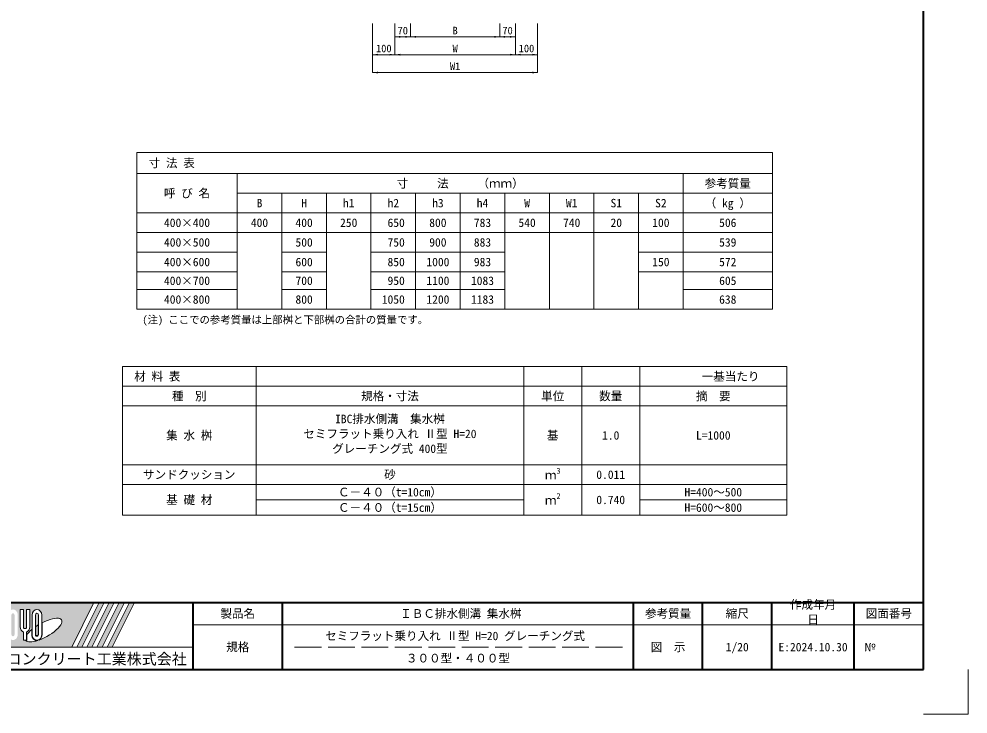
# Model space of a CAD drawing. Units: millimetres at full size, sheet at 1:20. Extents: x 0 to 8400, y 0 to 13400.
# Drawn here: x 4144 to 8400, y 7460 to 10575 of the extents above; entities that cross this region are included whole.
import ezdxf
from ezdxf.enums import TextEntityAlignment as Align

# ---------------------------------------------------------------- set-up
doc = ezdxf.new("R2010")
doc.units = ezdxf.units.MM
doc.header["$LTSCALE"] = 20
doc.linetypes.add('DASHED', pattern=[7.5, 6, -1.5])
for name, color, linetype, lineweight in [('Defpoints_3', 8, 'Continuous', 0), ('図枠', 7, 'Continuous', 5), ('寸法・材料表', 7, 'Continuous', 13), ('寸法線', 7, 'Continuous', 13), ('補助線', 8, 'Continuous', 13)]:
    doc.layers.add(name, color=color, linetype=linetype, lineweight=lineweight)
doc.styles.add('ＭＳ ゴシック', font='')
doc.styles.get('ＭＳ ゴシック').set_extended_font_data('MS Gothic')

# ---------------------------------------------------------------- blocks, each defined once
blk = doc.blocks.new('filled_arrow')
at = {"color": 0, "linetype": 'Continuous', "lineweight": -2}
blk.add_solid([(7.5, 1.25), (0, 0), (7.5, -1.25)], dxfattribs=at)

msp = doc.modelspace()

# ---------------------------------------------------------------- hatches: boundary and pattern name
at = {"layer": '図枠'}
h = msp.add_hatch(color=256, dxfattribs=at)
h.paths.add_polyline_path([(3925, 7959.96), (3925, 7759.96), (4380.31, 7759.96), (4480.31, 7959.96)])
edge = h.paths.add_edge_path(flags=16)
edge.add_ellipse((4254.45, 7836.13), major_axis=(80.81, 45.23), ratio=0.3471473, start_angle=-144.31122, end_angle=72.1899, ccw=False)
edge.add_ellipse((4224.52, 7816.6), major_axis=(0, 27.5), ratio=0.8463542, start_angle=-160.70346, end_angle=-90)
edge.add_line((4247.8, 7816.6), (4247.8, 7869.02))
edge = h.paths.add_edge_path(flags=16)
edge.add_ellipse((4224.52, 7903.33), major_axis=(0, 25.38), ratio=0.8463542, start_angle=-90, end_angle=90, ccw=False)
edge.add_line((4246.01, 7903.33), (4246.01, 7816.6))
edge.add_ellipse((4224.52, 7816.6), major_axis=(0, 25.38), ratio=0.8463542, start_angle=90, end_angle=-90, ccw=False)
edge.add_line((4203.04, 7816.6), (4203.04, 7903.33))
edge = h.paths.add_edge_path(flags=16)
edge.add_line((4231.69, 7903.33), (4231.69, 7816.6))
edge.add_ellipse((4224.52, 7816.6), major_axis=(0, 8.46), ratio=0.8463542, start_angle=90, end_angle=-90, ccw=False)
edge.add_line((4217.36, 7816.6), (4217.36, 7903.33))
edge.add_ellipse((4224.52, 7903.33), major_axis=(0, 8.46), ratio=0.8463542, start_angle=-90, end_angle=90, ccw=False)
edge = h.paths.add_edge_path(flags=16)
edge.add_line((4229.9, 7859), (4229.9, 7816.6))
edge.add_ellipse((4224.52, 7816.6), major_axis=(0, 6.35), ratio=0.8463542, start_angle=90, end_angle=-90, ccw=False)
edge.add_line((4219.15, 7816.6), (4219.15, 7852.06))
edge.add_ellipse((4254.45, 7836.13), major_axis=(80.81, 45.23), ratio=0.3471473, start_angle=107.79174, end_angle=126.47132, ccw=False)
edge = h.paths.add_edge_path(flags=16)
edge.add_ellipse((4170.81, 7850.97), major_axis=(0, 25.38), ratio=0.8463542, start_angle=-163.34117, end_angle=-90, ccw=False)
edge.add_line((4177.97, 7827.04), (4177.97, 7791.21))
edge.add_line((4177.97, 7791.21), (4163.65, 7791.21))
edge.add_line((4163.65, 7791.21), (4163.65, 7827.04))
edge.add_ellipse((4170.81, 7850.97), major_axis=(0, 25.38), ratio=0.8463542, start_angle=90, end_angle=163.34117, ccw=False)
edge.add_line((4149.33, 7850.97), (4149.33, 7928.71))
edge.add_line((4149.33, 7928.71), (4163.65, 7928.71))
edge.add_line((4163.65, 7928.71), (4163.65, 7850.97))
edge.add_ellipse((4170.81, 7850.97), major_axis=(0, 8.46), ratio=0.8463542, start_angle=90, end_angle=-90)
edge.add_line((4177.97, 7850.97), (4177.97, 7928.71))
edge.add_line((4177.97, 7928.71), (4192.3, 7928.71))
edge.add_line((4192.3, 7928.71), (4192.3, 7850.97))
edge = h.paths.add_edge_path(flags=16)
edge.add_line((4201.25, 7838.49), (4201.25, 7816.6))
edge.add_ellipse((4224.52, 7816.6), major_axis=(0, 27.5), ratio=0.8463542, start_angle=90, end_angle=-171.54427)
edge.add_ellipse((4254.45, 7836.13), major_axis=(80.81, 45.23), ratio=0.3471473, start_angle=-178.64954, end_angle=-148.29244, ccw=False)
edge.add_line((4174.89, 7789.1), (4179.76, 7789.1))
edge.add_line((4179.76, 7789.1), (4179.76, 7815.91))
edge.add_ellipse((4254.45, 7836.13), major_axis=(80.81, 45.23), ratio=0.3471473, start_angle=148.21912, end_angle=165.90812, ccw=False)
edge = h.paths.add_edge_path(flags=16)
edge.add_ellipse((4117.1, 7903.33), major_axis=(0, 25.38), ratio=0.8463542, start_angle=-90, end_angle=90, ccw=False)
edge.add_line((4138.59, 7903.33), (4138.59, 7816.6))
edge.add_ellipse((4117.1, 7816.6), major_axis=(0, 25.38), ratio=0.8463542, start_angle=90, end_angle=-90, ccw=False)
edge.add_line((4095.62, 7816.6), (4095.62, 7903.33))
edge = h.paths.add_edge_path(flags=16)
edge.add_line((4124.26, 7903.33), (4124.26, 7816.6))
edge.add_ellipse((4117.1, 7816.6), major_axis=(0, 8.46), ratio=0.8463542, start_angle=90, end_angle=-90, ccw=False)
edge.add_line((4109.94, 7816.6), (4109.94, 7903.33))
edge.add_ellipse((4117.1, 7903.33), major_axis=(0, 8.46), ratio=0.8463542, start_angle=-90, end_angle=90, ccw=False)
h.paths.add_polyline_path([(4084.88, 7928.71), (4084.88, 7911.79), (4070.55, 7911.79), (4070.55, 7791.21), (4056.23, 7791.21), (4056.23, 7911.79), (4041.91, 7911.79), (4041.91, 7928.71)], flags=16)
for points in [[(4403, 7759.96), (4425.69, 7759.96), (4525.69, 7959.96), (4503, 7959.96)], [(4571.06, 7959.96), (4548.38, 7959.96), (4448.38, 7759.96), (4471.06, 7759.96)], [(4616.44, 7959.96), (4593.75, 7959.96), (4493.75, 7759.96), (4516.44, 7759.96)], [(4661.81, 7959.96), (4639.12, 7959.96), (4539.12, 7759.96), (4561.81, 7759.96)]]:
    msp.add_hatch(color=256, dxfattribs=at).paths.add_polyline_path(points)

# ---------------------------------------------------------------- linework, layer by layer
at = {"layer": 'Defpoints_3'}
for p, q in [((4672.6, 9976.91), (7522.6, 9976.91)), ((4672.6, 9976.91), (4672.6, 9881.91)), ((7522.6, 9976.91), (7522.6, 9881.91)), ((7122.6, 9793.91), (7522.6, 9793.91)), ((5122.6, 9617.91), (5322.6, 9617.91)), ((5522.6, 9617.91), (5722.6, 9617.91)), ((6322.6, 9617.91), (7122.6, 9617.91)), ((6922.6, 9441.91), (7122.6, 9441.91)), ((4607.6, 9016.79), (7587.6, 9016.79)), ((4607.6, 9016.79), (4607.6, 8928.79)), ((5207.6, 9016.79), (5207.6, 8928.79)), ((6407.6, 9016.79), (6407.6, 8928.79)), ((6667.6, 9016.79), (6667.6, 8928.79)), ((6927.6, 9016.79), (6927.6, 8928.79)), ((7587.6, 9016.79), (7587.6, 8928.79))]:
    msp.add_line(p, q, dxfattribs=at)
at = {"layer": 'Defpoints_3', "color": 7, "lineweight": 13}
for p in [(8400, 7659.96), (8200, 7459.96)]:
    msp.add_line(p, (8400, 7459.96), dxfattribs=at)
at = {"layer": '図枠', "lineweight": 40}
for p, q in [((8200, 7659.96), (8200, 13199.96)), ((400, 7959.96), (8200, 7959.96)), ((4925, 7659.96), (4925, 7959.96)), ((5325, 7659.96), (5325, 7959.96)), ((6900, 7659.96), (6900, 7959.96)), ((7210, 7659.96), (7210, 7959.96)), ((7520, 7659.96), (7520, 7959.96)), ((7890, 7659.96), (7890, 7959.96)), ((400, 7659.96), (8200, 7659.96))]:
    msp.add_line(p, q, dxfattribs=at)
at = {"layer": '図枠'}
for p, q in [((3925, 7959.96), (4480.31, 7959.96)), ((4480.31, 7959.96), (4380.31, 7759.96)), ((4503, 7959.96), (4403, 7759.96)), ((4525.69, 7959.96), (4425.69, 7759.96)), ((4548.38, 7959.96), (4448.38, 7759.96)), ((4571.06, 7959.96), (4471.06, 7759.96)), ((4593.75, 7959.96), (4493.75, 7759.96)), ((4503, 7959.96), (4525.69, 7959.96)), ((4616.44, 7959.96), (4516.44, 7759.96)), ((4639.12, 7959.96), (4539.12, 7759.96)), ((4548.38, 7959.96), (4571.06, 7959.96)), ((4661.81, 7959.96), (4561.81, 7759.96)), ((4593.75, 7959.96), (4616.44, 7959.96)), ((4639.12, 7959.96), (4661.81, 7959.96)), ((4149.33, 7928.71), (4163.65, 7928.71)), ((4149.33, 7850.97), (4149.33, 7928.71)), ((4163.65, 7928.71), (4163.65, 7850.97)), ((4177.97, 7928.71), (4192.3, 7928.71)), ((4177.97, 7850.97), (4177.97, 7928.71)), ((4192.3, 7928.71), (4192.3, 7850.97)), ((4203.04, 7903.33), (4203.04, 7816.6)), ((4217.36, 7816.6), (4217.36, 7903.33)), ((4231.69, 7903.33), (4231.69, 7816.6)), ((4246.01, 7816.6), (4246.01, 7903.33)), ((4201.25, 7838.49), (4201.25, 7816.6)), ((4219.15, 7816.6), (4219.15, 7852.06)), ((4229.9, 7859), (4229.9, 7816.6)), ((4247.8, 7816.6), (4247.8, 7869.02)), ((4163.65, 7827.04), (4163.65, 7791.21)), ((4177.97, 7791.21), (4163.65, 7791.21)), ((4174.89, 7789.1), (4179.76, 7789.1)), ((4177.97, 7827.04), (4177.97, 7791.21)), ((4179.76, 7815.91), (4179.76, 7789.1)), ((3925, 7759.96), (4380.31, 7759.96)), ((4403, 7759.96), (4425.69, 7759.96)), ((4448.38, 7759.96), (4471.06, 7759.96)), ((4493.75, 7759.96), (4516.44, 7759.96)), ((4539.12, 7759.96), (4561.81, 7759.96))]:
    msp.add_line(p, q, dxfattribs=at)
at = {"layer": '図枠', "lineweight": 13}
msp.add_line((8200, 7859.96), (4925, 7859.96), dxfattribs=at)
at = {"layer": '図枠', "linetype": 'DASHED', "lineweight": 9}
msp.add_line((6850, 7759.96), (5375, 7759.96), dxfattribs=at)
at = {"layer": '図枠'}
for centre, major_axis, ratio, start_param, end_param in [((4224.52, 7903.33), (0, 25.38), 0.846354, 4.712389, 7.8539816), ((4224.52, 7903.33), (0, 8.46), 0.846354, 4.712389, 7.8539816), ((4254.45, 7836.13), (80.81, 45.23), 0.347147, 4.2621853, 7.7429163), ((4170.81, 7850.97), (0, 25.38), 0.846354, 1.5707963, 2.8017557), ((4170.81, 7850.97), (0, 8.46), 0.846354, 1.5707963, 4.712389), ((4170.81, 7850.97), (0, 25.38), 0.846354, 3.4814296, 4.712389), ((4254.45, 7836.13), (80.81, 45.23), 0.347147, 2.0815197, 2.5155126), ((4254.45, 7836.13), (80.81, 45.23), 0.347147, 1.6817405, 1.8219833), ((4254.45, 7836.13), (80.81, 45.23), 0.347147, 3.2093975, 4.2004451), ((4224.52, 7816.6), (0, 27.5), 0.846354, 1.5707963, 3.3154679), ((4224.52, 7816.6), (0, 25.38), 0.846354, 1.5707963, 4.712389), ((4224.52, 7816.6), (0, 8.46), 0.846354, 1.5707963, 4.712389), ((4224.52, 7816.6), (0, 6.35), 0.846354, 1.5707963, 4.712389), ((4224.52, 7816.6), (0, 27.5), 0.846354, 3.5338438, 4.712389)]:
    msp.add_ellipse(centre, major_axis=major_axis, ratio=ratio, start_param=start_param, end_param=end_param, dxfattribs=at)
at = {"layer": '寸法・材料表'}
for p, q in [((4672.6, 9881.91), (7522.6, 9881.91)), ((4672.6, 9881.91), (4672.6, 9273.91)), ((5122.6, 9881.91), (5122.6, 9273.91)), ((7122.6, 9881.91), (7122.6, 9273.91)), ((7522.6, 9881.91), (7522.6, 9273.91)), ((5122.6, 9793.91), (7122.6, 9793.91)), ((5322.6, 9793.91), (5322.6, 9273.91)), ((5522.6, 9793.91), (5522.6, 9273.91)), ((5722.6, 9793.91), (5722.6, 9273.91)), ((5922.6, 9793.91), (5922.6, 9273.91)), ((6122.6, 9793.91), (6122.6, 9273.91)), ((6322.6, 9793.91), (6322.6, 9273.91)), ((6522.6, 9793.91), (6522.6, 9273.91)), ((6722.6, 9793.91), (6722.6, 9273.91)), ((6922.6, 9793.91), (6922.6, 9273.91)), ((4672.6, 9705.91), (7522.6, 9705.91)), ((4672.6, 9617.91), (5122.6, 9617.91)), ((5322.6, 9617.91), (5522.6, 9617.91)), ((5722.6, 9617.91), (6322.6, 9617.91)), ((7122.6, 9617.91), (7522.6, 9617.91)), ((4672.6, 9529.91), (5122.6, 9529.91)), ((5322.6, 9529.91), (5522.6, 9529.91)), ((5722.6, 9529.91), (6322.6, 9529.91)), ((6922.6, 9529.91), (7522.6, 9529.91)), ((4672.6, 9441.91), (5122.6, 9441.91)), ((5322.6, 9441.91), (5522.6, 9441.91)), ((5722.6, 9441.91), (6322.6, 9441.91)), ((7122.6, 9441.91), (7522.6, 9441.91)), ((4672.6, 9361.91), (5122.6, 9361.91)), ((5322.6, 9361.91), (5522.6, 9361.91)), ((5722.6, 9361.91), (6322.6, 9361.91)), ((7122.6, 9361.91), (7522.6, 9361.91)), ((4672.6, 9273.91), (7522.6, 9273.91)), ((4607.6, 8928.79), (7587.6, 8928.79)), ((4607.6, 8928.79), (4607.6, 8350.66)), ((5207.6, 8928.79), (5207.6, 8350.66)), ((6407.6, 8928.79), (6407.6, 8350.66)), ((6667.6, 8928.79), (6667.6, 8350.66)), ((6927.6, 8928.79), (6927.6, 8350.66)), ((7587.6, 8928.79), (7587.6, 8350.66)), ((4607.6, 8840.79), (7587.6, 8840.79)), ((4607.6, 8576.79), (7587.6, 8576.79)), ((4607.6, 8488.79), (7587.6, 8488.79)), ((5207.6, 8419.72), (6407.6, 8419.72)), ((6927.6, 8419.72), (7587.6, 8419.72)), ((4607.6, 8350.66), (7587.6, 8350.66))]:
    msp.add_line(p, q, dxfattribs=at)
at = {"layer": '寸法線'}
for p, q in [((5730, 10555.09), (5730, 10415.09)), ((5730, 10555.09), (5730, 10335.09)), ((5830, 10555.09), (5830, 10495.09)), ((5830, 10555.09), (5830, 10415.09)), ((5830, 10555.09), (5830, 10415.09)), ((5900, 10555.09), (5900, 10495.09)), ((5900, 10555.09), (5900, 10495.09)), ((6300, 10555.09), (6300, 10495.09)), ((6300, 10555.09), (6300, 10495.09)), ((6370, 10555.09), (6370, 10495.09)), ((6370, 10555.09), (6370, 10415.09)), ((6370, 10555.09), (6370, 10415.09)), ((6470, 10555.09), (6470, 10415.09)), ((6470, 10555.09), (6470, 10335.09)), ((5830, 10495.09), (5900, 10495.09)), ((5900, 10495.09), (6300, 10495.09)), ((6300, 10495.09), (6370, 10495.09)), ((5730, 10415.09), (5830, 10415.09)), ((5830, 10415.09), (6370, 10415.09)), ((6370, 10415.09), (6470, 10415.09)), ((6470, 10335.09), (5730, 10335.09))]:
    msp.add_line(p, q, dxfattribs=at)
at = {"layer": '補助線'}
msp.add_line((3925, 7759.96), (4925, 7759.96), dxfattribs=at)

# ---------------------------------------------------------------- block references
at = {"layer": '寸法線', "xscale": 3.2, "yscale": 3.2}
for p in [(5830, 10495.09), (5900, 10495.09), (6300, 10495.09), (5730, 10415.09), (5830, 10415.09), (6370, 10415.09), (5730, 10335.09)]:
    msp.add_blockref('filled_arrow', p, dxfattribs=at)
at = {"layer": '寸法線', "xscale": 3.2, "yscale": 3.2, "rotation": 180}
for p in [(5900, 10495.09), (6300, 10495.09), (6370, 10495.09), (5830, 10415.09), (6370, 10415.09), (6470, 10415.09), (6470, 10335.09)]:
    msp.add_blockref('filled_arrow', p, dxfattribs=at)

# ---------------------------------------------------------------- texts
at = {"layer": '図枠', "style": 'ＭＳ ゴシック'}
for s, p in [('作成年月', (7601.4, 7969.2)), ('日', (7679.1, 7902.53))]:
    msp.add_text(s, height=37.98, dxfattribs=at).set_placement(p, align=Align.TOP_LEFT)
for s, height, p in [('製品名', 37.98, (5125, 7909.96)), (' ＩＢＣ排水側溝 集水桝', 37.98, (6112.5, 7909.96)), ('参考質量', 37.98, (7055, 7909.96)), ('縮尺', 37.98, (7365, 7909.96)), ('図面番号', 37.98, (8045, 7909.96)), ('セミフラット乗り入れ Ⅱ型 H=20 グレーチング式 ', 37.98, (6112.5, 7809.96)), ('規格', 37.98, (5125, 7759.96)), ('図\u3000示', 37.98, (7055, 7759.96)), ('1/20', 37.98, (7365, 7759.96)), ('E:2024.10.30', 37.98, (7705, 7759.96)), ('東洋コンクリート工業株式会社', 49.37, (4425, 7706.84)), ('３００型・４００型', 37.98, (6112.5, 7709.96))]:
    msp.add_text(s, height=height, dxfattribs=at).set_placement(p, align=Align.MIDDLE_CENTER)
msp.add_text('№', height=37.98, dxfattribs=at).set_placement((7934.35, 7759.96), align=Align.MIDDLE_LEFT)
at = {"layer": '寸法・材料表', "style": 'ＭＳ ゴシック'}
for s, p in [('\u3000寸 法 表  ', (4673.8, 9929.41)), ('\u3000材 料 表', (4608.8, 8972.79))]:
    msp.add_text(s, height=37.98, dxfattribs=at).set_placement(p, align=Align.MIDDLE_LEFT)
for s, p in [('寸\u3000   法\u3000   （ｍｍ）', (6122.6, 9837.91)), ('参考質量', (7322.6, 9837.91)), ('呼 び 名', (4897.6, 9793.91)), ('B', (5222.6, 9749.91)), ('H', (5422.6, 9749.91)), ('h1', (5622.6, 9749.91)), ('h2', (5822.6, 9749.91)), ('h3', (6022.6, 9749.91)), ('h4', (6222.6, 9749.91)), ('W', (6422.6, 9749.91)), ('W1', (6622.6, 9749.91)), ('S1', (6822.6, 9749.91)), ('S2', (7022.6, 9749.91)), ('（ kg ）', (7322.6, 9749.91)), ('400×400', (4897.6, 9661.91)), ('400', (5222.6, 9661.91)), ('400', (5422.6, 9661.91)), ('250', (5622.6, 9661.91)), (' 650', (5822.6, 9661.91)), ('800', (6022.6, 9661.91)), ('783', (6222.6, 9661.91)), ('540', (6422.6, 9661.91)), ('740', (6622.6, 9661.91)), ('20', (6822.6, 9661.91)), ('100', (7022.6, 9661.91)), ('506', (7322.6, 9661.91)), ('400×500', (4897.6, 9573.91)), ('500', (5422.6, 9573.91)), (' 750', (5822.6, 9573.91)), ('900', (6022.6, 9573.91)), ('883', (6222.6, 9573.91)), ('539', (7322.6, 9573.91)), ('400×600', (4897.6, 9485.91)), ('600', (5422.6, 9485.91)), (' 850', (5822.6, 9485.91)), ('1000', (6022.6, 9485.91)), ('983', (6222.6, 9485.91)), ('150', (7022.6, 9485.91)), ('572', (7322.6, 9485.91)), ('400×700', (4897.6, 9401.91)), ('700', (5422.6, 9401.91)), (' 950', (5822.6, 9401.91)), ('1100', (6022.6, 9401.91)), ('1083', (6222.6, 9401.91)), ('605', (7322.6, 9401.91)), ('400×800', (4897.6, 9317.91)), ('800', (5422.6, 9317.91)), ('1050', (5822.6, 9317.91)), ('1200', (6022.6, 9317.91)), ('1183', (6222.6, 9317.91)), ('638', (7322.6, 9317.91)), ('\u3000\u3000\u3000一基当たり', (7257.6, 8972.79)), ('種\u3000別', (4907.6, 8884.79)), ('規格・寸法', (5807.6, 8884.79)), ('単位', (6537.6, 8884.79)), ('数量', (6797.6, 8884.79)), ('摘\u3000要', (7257.6, 8884.79)), ('集 水 桝', (4907.6, 8708.79)), ('基', (6537.6, 8708.79)), ('1.0', (6797.6, 8708.79)), ('L=1000', (7257.6, 8708.79)), ('サンドクッション', (4907.6, 8532.79)), ('砂', (5807.6, 8532.79)), ('0.011', (6797.6, 8532.79)), ('Ｃ－４０（t=10cm）', (5807.6, 8454.26)), ('H=400～500', (7257.6, 8454.26)), ('基 礎 材', (4907.6, 8419.72)), ('0.740', (6797.6, 8419.72)), ('Ｃ－４０（t=15cm）', (5807.6, 8385.19)), ('H=600～800', (7257.6, 8385.19))]:
    msp.add_text(s, height=37.98, dxfattribs=at).set_placement(p, align=Align.MIDDLE_CENTER)
for s, height, p in [('(注) ここでの参考質量は上部桝と下部桝の合計の質量です。', 34.18, (4697.17, 9199.71)), ('3', 26.58, (6554.43, 8528.66)), ('ｍ', 37.98, (6502.63, 8500.66)), ('ｍ', 37.98, (6502.63, 8387.59)), ('2', 26.58, (6554.43, 8415.59))]:
    msp.add_text(s, height=height, dxfattribs=at).set_placement(p, align=Align.BOTTOM_LEFT)
for s, p in [('IBC排水側溝\u3000集水桝', (5561.55, 8801.36)), ('セミフラット乗り入れ Ⅱ型 H=20', (5419.1, 8734.69)), ('グレーチング式 400型', (5548.6, 8668.02))]:
    msp.add_text(s, height=37.98, dxfattribs=at).set_placement(p, align=Align.TOP_LEFT)
at = {"layer": '寸法線', "style": 'ＭＳ ゴシック'}
for s, p in [('70', (5865, 10523.09)), ('B', (6100, 10523.09)), ('70', (6335, 10523.09)), ('100', (5780, 10443.09)), ('W', (6100, 10443.09)), ('100', (6420, 10443.09)), ('W1', (6100, 10363.09))]:
    msp.add_text(s, height=34.18, dxfattribs=at).set_placement(p, align=Align.MIDDLE_CENTER)

doc.saveas('drawing.dxf')
